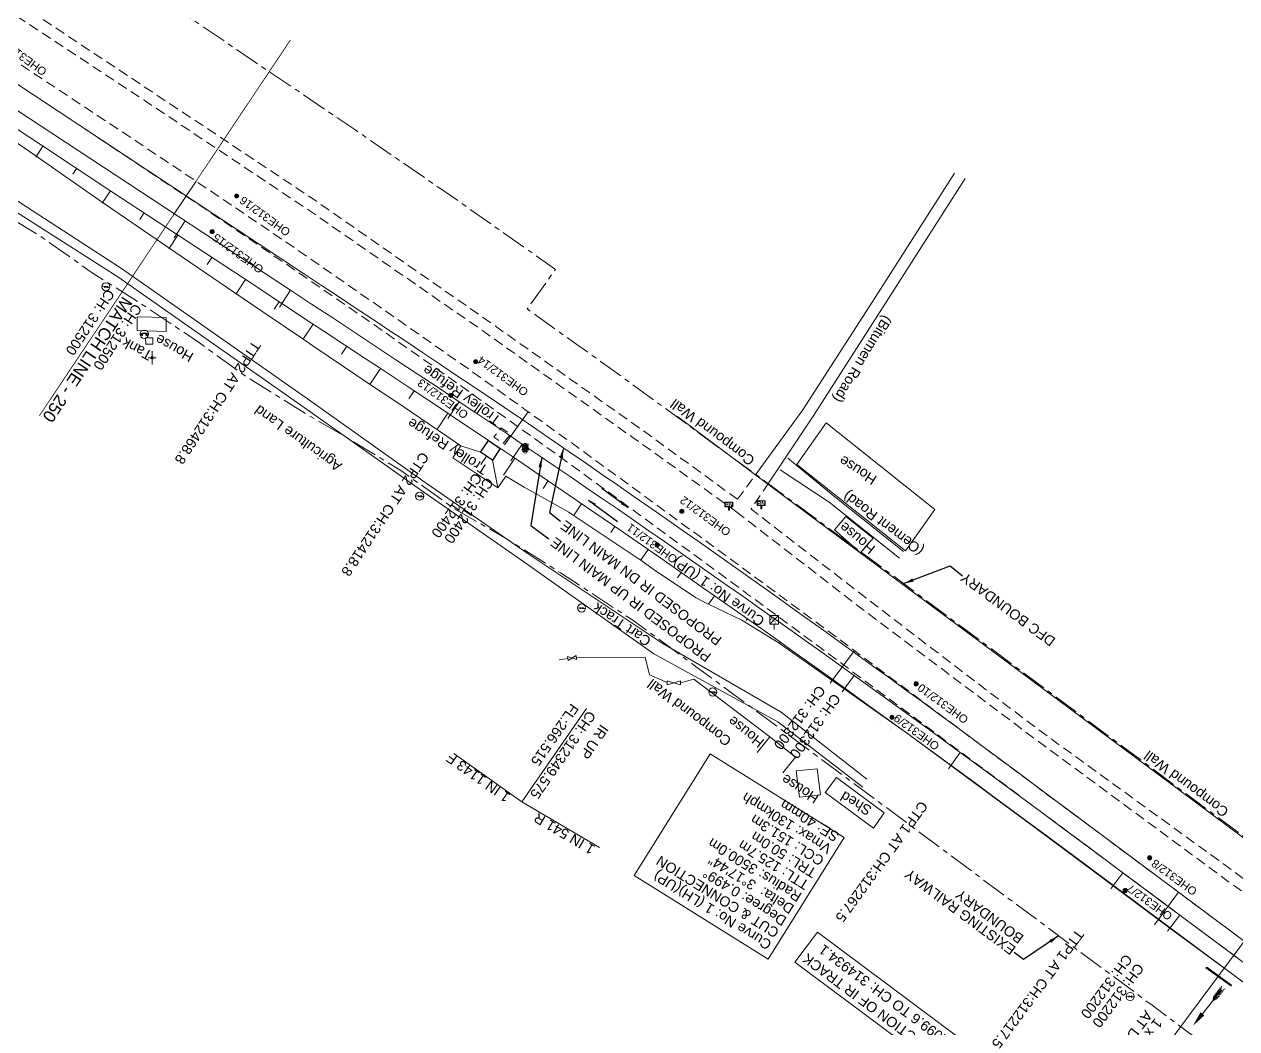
# Model space of a CAD drawing. Header units: metres. Extents: x 628572 to 650094, y 3375792 to 3391117.
# Drawn here: x 634721.6 to 635021.5, y 3387042.8 to 3387291.2 of the extents above; entities that cross this region are included whole.
import ezdxf
from ezdxf.enums import TextEntityAlignment as Align

# ---------------------------------------------------------------- set-up
doc = ezdxf.new("R2010")
doc.units = ezdxf.units.M
doc.header["$MEASUREMENT"] = 0
for name, pattern in [('CENTER', [2, 1.25, -0.25, 0.25, -0.25]), ('DASHED', [0.75, 0.5, -0.25]), ('PHANTOM2', [1.25, 0.625, -0.125, 0.125, -0.125, 0.125, -0.125])]:
    doc.linetypes.add(name, pattern=pattern)
for name, color, linetype, lineweight in [('Bore', 8, 'Continuous', 0), ('BRIDGE DETAILS PLAN', 7, 'Continuous', 0), ('Cart Track', 34, 'Continuous', 0), ('Compound Wall', 251, 'Continuous', 0), ('Culvert Parapet', 7, 'Continuous', 0), ('DFCC BOUNDARY', 6, 'CENTER', 0), ('Electric Pole', 251, 'Continuous', 0), ('Existing Chainage', 7, 'Continuous', 0), ('Existing IR Track', 143, 'Continuous', 0), ('Existing Railway Boundary', 7, 'CENTER', 0), ('flow direction', 7, 'Continuous', 0), ('Gate', 251, 'Continuous', 0), ('MATCH LINE', 7, 'Continuous', 0), ('Name Board', 251, 'Continuous', 0), ('OHE MAST', 8, 'Continuous', 0), ('PROPOSED DFCC TOE LINE', 239, 'Continuous', 0), ('PROPOSED DFCC TOE SLOPES', 239, 'Continuous', 0), ('PROPOSED FORMATION LINE - PLAN', 187, 'Continuous', 0), ('Residential Building Pucca', 251, 'Continuous', 0), ('Residential Building Semipucca', 251, 'Continuous', 0), ('River Text', 5, 'Continuous', 0), ('Shed', 251, 'Continuous', 0), ('Side Details', 251, 'Continuous', 0), ('Sign Board', 251, 'Continuous', 0), ('Subroad Edge', 34, 'Continuous', 0), ('Tank', 7, 'Continuous', 0), ('Telephone_Pole', 8, 'Continuous', 0), ('Text', 251, 'Continuous', 0), ('Trolley Stand', 251, 'Continuous', 0), ('WL', 7, 'Continuous', 0)]:
    doc.layers.add(name, color=color, linetype=linetype, lineweight=lineweight)
for name, color, linetype in [('Cut & Conn', 190, 'Continuous'), ('Cut & Conn curves up', 192, 'Continuous'), ('cut conn grades up', 192, 'Continuous'), ('IR PROPOSALS', 190, 'Continuous'), ('Trolley Refuse', 10, 'Continuous')]:
    doc.layers.add(name, color=color, linetype=linetype)
doc.styles.add('CUT-FILL', font='cut-fill.shx', dxfattribs={"height": 2})
doc.styles.add('NB', font='swissbo.ttf', dxfattribs={"height": 1.5})
doc.styles.get("Standard").update_dxf_attribs({"font": 'arial.ttf'})
doc.styles.add('Style-Arial', font='arial.ttf')
doc.styles.add('Text', font='arial.ttf', dxfattribs={"height": 2})
doc.dimstyles.new('ISO-25', dxfattribs={"dimtxt": 2.5, "dimasz": 2.5, "dimexe": 1.25, "dimexo": 0.625, "dimtad": 1, "dimtxsty": 'Standard', "dimcen": 2.5, "dimadec": 0, "dimazin": 0, "dimtfac": 1, "dimtmove": 0, "dimatfit": 3, "dimfxl": 1, "dimarcsym": 0})

# ---------------------------------------------------------------- blocks, each defined once
blk = doc.blocks.new('GT')
at = {"layer": 'Gate'}
for p, q in [((-0.5, -0.5), (-0.5, 0.5)), ((-0.5, 0.5), (0.5, -0.5)), ((0.5, 0.5), (0.5, -0.5))]:
    blk.add_line(p, q, dxfattribs=at)
at = {"layer": 'Gate', "flags": 128}
blk.add_lwpolyline([(0.5, 0.5), (-0.5, -0.5)], dxfattribs=at)
blk = doc.blocks.new('BORE')
at = {"ltscale": 0.5}
for q in [(-0.99, 0), (0, 1.64), (0.99, 0), (0, -1.64)]:
    blk.add_line((0, 0), q, dxfattribs=at)
blk.add_circle((0, 0), 0.328, dxfattribs=at)
blk = doc.blocks.new('EP')
blk.add_hatch(color=8).paths.add_polyline_path([(0.31, -0.24), (0.31, 0), (-0.31, -0.19), (-0.31, 0.07), (-0.93, -0.01), (-0.21, 0.16), (-0.21, -0.05), (0.43, 0.15), (0.41, -0.1), (0.94, -0.01)])
at = {"color": 8}
for p, q in [((-0.93, -0.01), (-0.21, 0.16)), ((-0.31, 0.07), (-0.93, -0.01)), ((-0.31, -0.19), (-0.31, 0.07)), ((0.31, 0), (-0.31, -0.19)), ((-0.21, 0.16), (-0.21, -0.05)), ((-0.21, -0.05), (0.43, 0.15)), ((0.31, -0.24), (0.31, 0)), ((0.43, 0.15), (0.41, -0.1)), ((0.94, -0.01), (0.31, -0.24)), ((0.41, -0.1), (0.94, -0.01))]:
    blk.add_line(p, q, dxfattribs=at)
blk.add_circle((0, 0), 1, dxfattribs=at)
blk = doc.blocks.new('NB')
for p, q in [((-0.98, 0.82), (-0.98, 1.98)), ((-0.98, 1.98), (0.98, 1.98)), ((-0.98, 0.82), (0.98, 0.82)), ((-0.13, 0.82), (-0.13, 0)), ((-0.13, 0), (0.13, 0)), ((0.13, 0.82), (0.13, 0)), ((0.98, 1.98), (0.98, 0.82))]:
    blk.add_line(p, q)
at = {"style": 'NB', "width": 1.025371}
blk.add_text('NB', height=0.988, rotation=180, dxfattribs=at).set_placement((-0.02, 1.38), align=Align.MIDDLE_CENTER)
blk = doc.blocks.new('SIG')
for color, points in [(1, [(-0.22, 0.42, 0.180295), (-0.01, 0.33, -0.00255), (0.01, 0.33, -0.00255), (0.02, 0.33, 0.180295), (0.23, 0.42, -0.002654), (0.25, 0.44, 0.184495), (0.33, 0.65, 1.000001), (-0.32, 0.65, 0.184495), (-0.24, 0.44, -0.002654)]), (2, [(0.23, -0.23, -0.002654), (0.25, -0.21, 0.184495), (0.33, 0.01, 1.000001), (-0.32, 0.01, 0.184495), (-0.24, -0.21, -0.002654), (-0.22, -0.23, 0.180295), (-0.01, -0.32, -0.00255), (0.01, -0.32, -0.00255), (0.02, -0.32, 0.180295)]), (3, [(0.23, -0.88, -0.002654), (0.25, -0.86, 0.184495), (0.33, -0.64, 1.000001), (-0.32, -0.64, 0.184495), (-0.24, -0.86, -0.002654), (-0.22, -0.88, 0.395599)])]:
    blk.add_hatch(color=color).paths.add_polyline_path(points)
for p, q in [((-0.31, 0.98), (-0.32, -0.9)), ((0.33, -0.9), (0.32, 0.98))]:
    blk.add_line(p, q)
at = {"flags": 128}
for points in [[(-0.31, 0.98), (-0.81, 0.98, 0.198758), (-0.42, 0.41, 0.003814), (-0.31, 0.39)], [(-0.31, 0.33), (-0.81, 0.33, 0.198758), (-0.42, -0.23, 0.003727), (-0.32, -0.26)], [(0.32, 0.98), (0.82, 0.98, -0.198758), (0.44, 0.41, -0.003814), (0.32, 0.39)], [(0.32, 0.33), (0.82, 0.33, -0.198758), (0.44, -0.23, -0.003727), (0.33, -0.26)], [(-0.32, -0.32), (-0.81, -0.32, 0.198758), (-0.42, -0.88, 0.003639), (-0.32, -0.9)], [(0.33, -0.32), (0.82, -0.32, -0.198758), (0.44, -0.88, -0.003639), (0.33, -0.9)]]:
    blk.add_lwpolyline(points, format="xyb", dxfattribs=at)
for centre, radius, start, end in [((0.01, 0.91), 0.324, 12.4049, 167.5951), ((0.01, 0.81), 0.357, 27.7578, 152.2422), ((0.01, -0.9), 0.324, 181.4572, 358.5428)]:
    blk.add_arc(centre, radius, start, end)
blk = doc.blocks.new('TP')
at = {"layer": 'Telephone_Pole'}
blk.add_hatch(color=8, dxfattribs=at).paths.add_polyline_path([(0.49, 0.08, -0.516403), (0.5, 0.04, 0.157799), (0.42, -0.19, 0.257253), (0.43, -0.21), (0.7, -0.4, 0.297943), (0.73, -0.4, 0.213635), (0.94, -0.09, 0.292624), (0.86, 0.1, 0.314672), (-0.86, 0.1, 0.297888), (-0.94, -0.1, 0.205841), (-0.73, -0.4, 0.297943), (-0.7, -0.4), (-0.43, -0.21, 0.257253), (-0.42, -0.19, 0.155164), (-0.5, 0.04, -0.510878), (-0.49, 0.08, -0.167449)])
at = {"layer": 'Telephone_Pole', "color": 8}
for p, q in [((-0.7, -0.4), (-0.43, -0.21)), ((0.7, -0.4), (0.43, -0.21))]:
    blk.add_line(p, q, dxfattribs=at)
blk.add_circle((0, 0), 1.03, dxfattribs=at)
for centre, radius, start, end in [((0.01, -1.13), 1.5, 55.3659, 125.2353), ((-0.48, 0.05), 0.0243, 109.2181, 217.464), ((-0.82, -0.21), 0.402, 2.1844, 37.464), ((0.01, -1.34), 1.5, 71.1943, 109.2181), ((0.82, -0.21), 0.402, 141.9464, 177.8156), ((0.48, 0.06), 0.0243, 321.9464, 71.1943), ((0.75, -0.06), 0.194, 350.1231, 55.3659), ((-0.44, -0.19), 0.0258, 304.4776, 2.1844), ((0.44, -0.19), 0.0258, 177.8156, 235.5224), ((0.72, -0.38), 0.0258, 235.5224, 301.8866), ((0.49, -0.01), 0.462, 301.8866, 350.1231)]:
    blk.add_arc(centre, radius, start, end, dxfattribs=at)
for p in [(-0.44, -0.22), (0.44, -0.22)]:
    blk.add_point(p, dxfattribs=at)
blk = doc.blocks.new('WL')
at = {"layer": 'WL'}
for p, q in [((1.07, 3.42), (-1.06, 3.42)), ((-1.06, 3.42), (-1.06, 1.29)), ((1.07, 1.29), (1.07, 3.42)), ((-1.06, 1.29), (1.07, 1.29)), ((0, 1.29), (0, 0))]:
    blk.add_line(p, q, dxfattribs=at)
at = {"layer": 'WL', "flags": 128}
blk.add_lwpolyline([(-1.06, 1.29), (1.07, 3.42)], dxfattribs=at)
at = {"layer": 'WL', "char_height": 0.739, "attachment_point": 7, "rotation": 180, "line_spacing_factor": 0.6, "style": 'CUT-FILL'}
for s, insert in [('W', (-0.02, 2.94)), ('L', (0.5, 1.93))]:
    blk.add_mtext(s, dxfattribs=dict(at, insert=insert))
blk = doc.blocks.new('OHE MAST')
h = blk.add_hatch(color=256)
edge = h.paths.add_edge_path()
edge.add_arc((0, 0), 0.514, 0, 360)
at = {"const_width": 0.01, "flags": 128}
for points in [[(1.5, 3.5), (1.5, 2), (-1.5, 2), (-1.5, 3.5)], [(0, 2), (0, 0)]]:
    blk.add_lwpolyline(points, dxfattribs=at)
blk.add_circle((0, 0), 0.514)
blk = doc.blocks.new('River A')
at = {"layer": 'River Text'}
for p, q in [((0.3, 12.9), (-3.3, 20.5, -1499.5)), ((0.4, 16.4), (-3.2, 24, -1499.5)), ((0.5, 20.3), (-3.1, 27.8, -1499.5)), ((0.5, 22.3), (0, 0)), ((0.3, 12.9), (4.3, 20.3, -1499.5)), ((0.4, 16.4), (4.4, 23.8, -1499.5)), ((0.5, 20.3), (4.5, 27.7, -1499.5)), ((0, 0), (-3.6, 7.5, -1499.5)), ((0.1, 6), (-3.5, 13.6, -1499.5)), ((0.1, 3.3), (-3.5, 10.8, -1499.5)), ((0.2, 9.9), (-3.4, 17.4, -1499.5)), ((0, 0), (4, 7.4, -1499.5)), ((0.1, 6), (4.1, 13.4, -1499.5)), ((0.1, 3.3), (4.1, 10.7, -1499.5)), ((0.2, 9.9), (4.2, 17.2, -1499.5))]:
    blk.add_line(p, q, dxfattribs=at)
at = {"layer": 'River Text', "flags": 128}
blk.add_lwpolyline([(-0.7, -27.7), (0.5, 22.3)], dxfattribs=at)
at = {"layer": 'River Text', "extrusion": (0, 0, -1)}
blk.add_solid([(-3.5, -27.8), (1.3, -52.7), (4.8, -27.6)], dxfattribs=at)

msp = doc.modelspace()

# ---------------------------------------------------------------- linework, layer by layer
at = {"layer": 'BRIDGE DETAILS PLAN', "flags": 128}
msp.add_lwpolyline([(634991.3488, 3387021.4244), (635032.9979, 3387077.477)], dxfattribs=at)
at = {"layer": 'Cart Track', "flags": 128}
for points in [[(634414.8858, 3387443.0495), (634440.2147, 3387428.5771), (634481.7804, 3387401.3437), (634503.1403, 3387387.347), (634530.5355, 3387368.7667), (634547.8001, 3387357.9408), (634593.657, 3387327.5457), (634610.7107, 3387316.4347), (634624.5593, 3387307.5296), (634668.474, 3387279.9973), (634710.6977, 3387253.323), (634745.5971, 3387230.8032), (634791.8491, 3387198.37), (634820.1223, 3387178.2958), (634846.2242, 3387160.2363), (634879.3238, 3387138.1102), (634908.786, 3387121.0469), (634929.9915, 3387104.508)], [(634929.0074, 3387102.5445), (634907.9888, 3387118.7053), (634877.2725, 3387135.5132), (634845.1232, 3387158.2508), (634819.5715, 3387176.0848), (634790.7892, 3387196.402), (634744.6792, 3387228.7251), (634709.7468, 3387250.9969), (634667.6831, 3387277.9933), (634623.7925, 3387304.6156), (634609.6519, 3387314.4957), (634592.9492, 3387325.2336), (634546.4733, 3387356.0467), (634529.4216, 3387366.4517), (634501.8295, 3387385.019), (634480.5385, 3387399.5946), (634438.9649, 3387426.442), (634415.2161, 3387438.6956)]]:
    msp.add_lwpolyline(points, dxfattribs=at)
at = {"layer": 'Compound Wall', "flags": 128}
for points in [[(634883.1418, 3387194.1912), (634901.2338, 3387180.6478), (634911.2799, 3387173.1837), (634958.1439, 3387138.3104), (634996.4442, 3387109.8417), (635022.6032, 3387090.4431), (635028.286, 3387086.2372)], [(634856.0059, 3387134.3752), (634853.8837, 3387133.9793)], [(634880.5798, 3387128.3805), (634876.1738, 3387130.3238), (634875.128, 3387134.6743), (634858.135, 3387134.6191)], [(634905.9509, 3387115.0074), (634887.2092, 3387129.2211), (634883.8497, 3387128.2988)]]:
    msp.add_lwpolyline(points, dxfattribs=at)
at = {"layer": 'Culvert Parapet', "flags": 128}
msp.add_lwpolyline([(635013.8584, 3387057.8777), (635014.0585, 3387058.0616), (635020.1822, 3387053.6204), (635019.9821, 3387053.4365), (635013.8584, 3387057.8777)], close=True, dxfattribs=at)
at = {"layer": 'Cut & Conn', "linetype": 'Continuous', "lineweight": 0, "flags": 128}
for points in [[(634758.616, 3387238.3538), (634761.363, 3387242.5316)], [(634841.9525, 3387183.1961), (634844.7515, 3387187.3392)], [(634923.8864, 3387126.1206), (634926.8026, 3387130.182)], [(635004.3775, 3387066.9219), (635007.3601, 3387070.9349)]]:
    msp.add_lwpolyline(points, dxfattribs=at)
at = {"layer": 'Cut & Conn curves up', "lineweight": 0, "flags": 128}
for points in [[(634787.4011, 3387225.4114), (634784.6542, 3387221.2336)], [(634829.1139, 3387197.8427), (634826.3372, 3387193.6846)], [(634953.0932, 3387111.119), (634950.1394, 3387107.0847)], [(634993.2942, 3387081.389), (634990.3116, 3387077.376)]]:
    msp.add_lwpolyline(points, dxfattribs=at)
at = {"layer": 'Cut & Conn curves up', "lineweight": 0}
msp.add_lwpolyline([(634905.5395, 3387060.012), (634872.4362, 3387080.6973), (634891.2319, 3387110.7767), (634924.3352, 3387090.0915)], close=True, dxfattribs=at)
at = {"layer": 'cut conn grades up', "linetype": 'Continuous', "lineweight": 0}
msp.add_line((634860.6452, 3387121.9496), (634844.6216, 3387098.953), dxfattribs=at)
msp.add_lwpolyline([(634863.8302, 3387087.6274), (634844.6216, 3387098.953), (634827.7971, 3387110.8994)], dxfattribs=at)
at = {"layer": 'DFCC BOUNDARY', "ltscale": 5, "flags": 128}
msp.add_lwpolyline([(635166.3676, 3386983.9444), (635162.2853, 3386986.9793), (635137.8989, 3387005.1094), (635110.1983, 3387025.6612), (635102.8574, 3387031.1077), (635082.4735, 3387046.2311), (635063.814, 3387060.1242), (635045.0666, 3387074.0827), (635028.5356, 3387086.3559), (635012.1507, 3387098.5208), (634990.3012, 3387114.7805), (634968.7072, 3387130.8502), (634949.3653, 3387145.2131), (634930.3579, 3387159.3276), (634915.38, 3387170.341), (634900.9372, 3387180.9602), (634895.8941, 3387184.645), (634870.4486, 3387203.2496), (634857.4522, 3387212.5523), (634845.9781, 3387220.7655), (634852.9689, 3387230.5188), (634851.7702, 3387231.3769), (634840.0815, 3387239.6018), (634827.9585, 3387248.125), (634814.0205, 3387257.7223), (634803.5356, 3387264.9418), (634787.5274, 3387275.8166), (634782.1382, 3387279.401), (634695.794, 3387338.296), (634676.684, 3387350.8601), (634657.6593, 3387363.3683), (634638.8113, 3387375.784), (634619.9944, 3387388.1792), (634602.2121, 3387399.8875), (634584.5112, 3387411.5423), (634561.0985, 3387426.9659), (634537.8011, 3387442.3136), (634513.2932, 3387458.4319), (634488.7608, 3387474.5662), (634463.87, 3387490.9307), (634439.0567, 3387507.2442), (634429.4889, 3387513.4105)], dxfattribs=at)
at = {"layer": 'Existing Chainage', "color": 7, "linetype": 'Continuous', "lineweight": 13, "flags": 128}
for points in [[(634758.4961, 3387244.0302), (634764.0531, 3387252.344)], [(634840.3845, 3387187.2134), (634846.2102, 3387195.3412)], [(634920.9296, 3387128.2798), (634926.9131, 3387136.2922)], [(635001.1388, 3387068.5188), (635007.1027, 3387076.5459)]]:
    msp.add_lwpolyline(points, dxfattribs=at)
at = {"layer": 'Existing IR Track', "color": 88, "linetype": 'DASHED', "lineweight": 0, "ltscale": 5, "flags": 128}
for points in [[(635033.6324, 3387056.8351), (635016.1047, 3387069.8576), (635000.4221, 3387081.5093), (634977.853, 3387098.3044), (634956.509, 3387114.1886), (634936.9742, 3387128.7787), (634918.7092, 3387142.4187), (634903.1021, 3387153.8837), (634889.3622, 3387163.9768), (634873.3274, 3387175.6861), (634858.0346, 3387186.8659), (634845.4102, 3387195.9146), (634832.6189, 3387205.0823), (634821.2747, 3387213.0269), (634810.9623, 3387220.2486), (634795.5109, 3387230.9429), (634785.8144, 3387237.654), (634769.305, 3387248.8336), (634756.9834, 3387257.0695), (634744.5445, 3387265.3837), (634732.4494, 3387273.3686), (634720.8792, 3387281.0073), (634698.6833, 3387295.8905), (634677.2582, 3387310.2564), (634658.2284, 3387322.7892), (634638.6345, 3387335.6934), (634620.3232, 3387347.7243), (634601.4723, 3387360.1099), (634583.7346, 3387371.8264), (634565.4496, 3387383.9044), (634542.6217, 3387398.9249), (634519.3207, 3387414.224), (634494.8167, 3387430.3383), (634457.6896, 3387454.7554), (634445.403, 3387462.844), (634420.6217, 3387479.1582), (634404.8695, 3387489.3178), (634389.4859, 3387499.2391), (634363.0423, 3387516.6266), (634336.5686, 3387534.0346), (634334.7941, 3387535.1979), (634320.8955, 3387544.3091), (634305.3904, 3387554.4735), (634289.6947, 3387564.7784), (634274.336, 3387574.8622), (634257.2256, 3387586.0902), (634240.2605, 3387597.2228), (634224.0643, 3387607.8831), (634207.7318, 3387618.6331), (634191.9155, 3387629.0235), (634175.7777, 3387639.6251), (634159.9818, 3387650.0373), (634144.0429, 3387660.5437), (634127.2002, 3387671.5717), (634110.4278, 3387682.5535), (634093.0394, 3387693.9961), (634075.7775, 3387705.3556), (634059.6185, 3387715.9739), (634043.3998, 3387726.6268), (634026.3887, 3387737.7925), (634009.4496, 3387748.9108), (633994.1067, 3387758.9889), (633963.6334, 3387779.0274), (633948.2402, 3387789.1608), (633933.3808, 3387798.9565), (633918.6965, 3387808.6367), (633900.5532, 3387820.5907), (633882.5642, 3387832.4427), (633866.1188, 3387843.185), (633849.6382, 3387853.9503), (633834.5246, 3387863.8609), (633819.2402, 3387873.8835), (633803.3494, 3387884.338), (633787.157, 3387894.9909), (633784.0186, 3387897.0494)], [(635087.9613, 3387011.0302), (635067.5604, 3387026.1663), (635048.8839, 3387040.072), (635030.1502, 3387054.0202), (635013.6329, 3387066.2834), (634997.2368, 3387078.4565), (634975.3762, 3387094.7245), (634953.7924, 3387110.7866), (634934.4608, 3387125.1418), (634915.5006, 3387139.2213), (634900.57, 3387150.1999), (634886.1579, 3387160.7965), (634870.8069, 3387172.0129), (634855.7927, 3387182.9957), (634842.901, 3387192.2235), (634830.3557, 3387201.2033), (634818.7891, 3387209.3423), (634806.826, 3387217.7532), (634793.0369, 3387227.2479), (634782.648, 3387234.4014), (634766.8859, 3387245.1089), (634754.516, 3387253.3362), (634742.2693, 3387261.4812), (634735.3247, 3387266.0849)]]:
    msp.add_lwpolyline(points, dxfattribs=at)
at = {"layer": 'Existing IR Track', "flags": 128}
msp.add_lwpolyline([(634735.3247, 3387266.0849), (634729.9831, 3387269.626), (634717.979, 3387277.5839), (634696.2389, 3387292.2032), (634674.7526, 3387306.6527), (634655.8081, 3387319.1081), (634636.7834, 3387331.6162), (634617.9074, 3387344.0503), (634599.0906, 3387356.4454), (634581.3149, 3387368.1494), (634563.614, 3387379.8042), (634540.1936, 3387395.2329)], dxfattribs=at)
at = {"layer": 'Existing Railway Boundary', "ltscale": 5, "flags": 128}
msp.add_lwpolyline([(631983.38, 3389039.032), (631997.7807, 3389029.4226), (631998.0481, 3389028.4172), (632017.689, 3389013.381), (632054.7643, 3388986.9088), (632106.6339, 3388955.856), (632154.9467, 3388925.0992), (632230.8669, 3388875.9972), (632261.2753, 3388857.0709), (632290.5359, 3388840.2738), (632385.6616, 3388776.6365), (632400.5735, 3388766.5357), (632397.5375, 3388762.1235), (632395.5364, 3388759.1088), (632389.2973, 3388750.367), (632386.7075, 3388746.9674), (632380.0799, 3388739.4039), (632361.8258, 3388715.063), (632365.1364, 3388712.5802), (632373.8273, 3388706.8724), (632388.4278, 3388697.2834), (632403.5607, 3388687.3436), (632418.7904, 3388677.3402), (632434.5002, 3388667.0345), (632450.2517, 3388656.7014), (632466.7864, 3388645.8571), (632483.3195, 3388635.0137), (632501.7611, 3388622.9148), (632520.2525, 3388610.7831), (632536.8197, 3388599.9238), (632553.3588, 3388589.0829), (632565.8495, 3388580.885), (632578.4671, 3388572.604), (632596.9196, 3388560.5289), (632615.4939, 3388548.3741), (632635.6038, 3388535.295), (632652.8405, 3388523.9973), (632669.9946, 3388512.743), (632686.4084, 3388501.9869), (632696.8068, 3388495.1588), (632732.8678, 3388550.0585), (632815.552, 3388494.313), (632865.8266, 3388462.6693), (632954.7858, 3388408.1832), (633025.1519, 3388369.9037), (633056.7277, 3388353.8904), (633065.1399, 3388349.0145), (633088.5914, 3388328.9973), (633152.5885, 3388273.22), (633202.5468, 3388242.3953), (633264.4413, 3388204.6969), (633318.529, 3388171.7998), (633353.1394, 3388148.7029), (633406.9301, 3388112.3266), (633420.502, 3388103.4378), (633436.8123, 3388092.7008), (633466.2362, 3388073.356), (633479.8402, 3388064.4269), (633497.3225, 3388052.9837), (633514.7073, 3388041.6043), (633531.7969, 3388030.3277), (633546.129, 3388020.9518), (633562.4852, 3388010.2117), (633576.5949, 3388000.9466), (633594.4174, 3387989.2137), (633606.8568, 3387981.0241), (633607.7091, 3387982.3188), (633610.8424, 3387980.256), (633626.8506, 3387969.7582), (633642.9494, 3387959.201), (633660.1619, 3387947.8844), (633677.4438, 3387936.5221), (633693.0899, 3387926.2037), (633708.7685, 3387915.8637), (633726.0343, 3387904.4973), (633743.3468, 3387893.1002), (633758.2779, 3387883.3197), (633773.1647, 3387873.5681), (633789.2894, 3387862.9617), (633805.4356, 3387852.3412), (633820.4764, 3387842.4668), (633835.4704, 3387832.6232), (633852.0416, 3387821.7432), (633886.4734, 3387799.1411), (633904.4207, 3387787.3621), (633919.3393, 3387777.5707), (633934.3023, 3387767.7502), (633949.6629, 3387757.6969), (633964.9235, 3387747.7091), (633980.0551, 3387737.7098), (633995.2041, 3387727.6988), (634012.3387, 3387716.4289), (634029.3333, 3387705.2512), (634045.5362, 3387694.5849), (634061.6293, 3387683.9862), (634078.9907, 3387672.5929), (634096.3149, 3387661.224), (634113.1506, 3387650.1721), (634130.0059, 3387639.1072), (634145.8823, 3387628.6414), (634161.8963, 3387618.085), (634177.8703, 3387607.6107), (634193.7633, 3387597.1895), (634209.9993, 3387586.506), (634226.097, 3387575.9134), (634243.1652, 3387564.6955), (634260.1615, 3387553.5249), (634275.6177, 3387543.3646), (634291.1318, 3387533.1662), (634296.8083, 3387529.4449), (634291.9143, 3387522.0113), (634301.9583, 3387515.4268), (634317.7028, 3387505.1053), (634344.1271, 3387487.7818), (634370.6963, 3387470.3636), (634386.1901, 3387460.3813), (634401.9429, 3387450.229), (634426.4972, 3387434.0857), (634451.3792, 3387417.727), (634475.9114, 3387401.5928), (634500.3759, 3387385.5031), (634523.6732, 3387370.1555), (634547.0997, 3387354.7227), (634564.8006, 3387343.068), (634582.571, 3387331.3674), (634601.3879, 3387318.9723), (634620.2858, 3387306.5238), (634639.3106, 3387294.0156), (634658.1243, 3387281.6461), (634679.4814, 3387267.2836), (634702.026, 3387254.0413), (634712.9167, 3387246.4104), (634726.0042, 3387238.4627), (634737.8854, 3387230.0656), (634750.9438, 3387221.7267), (634764.9008, 3387212.4131), (634775.612, 3387204.6159), (634789.3703, 3387195.959), (634801.4607, 3387188.869), (634814.7172, 3387180.8194), (634815.4987, 3387180.2694), (634827.9598, 3387171.3498), (634840.5994, 3387164.128), (634854.2176, 3387155.5292), (634871.8787, 3387143.9515), (634877.6173, 3387139.7695), (634887.5373, 3387132.4757), (634902.4262, 3387121.5277), (634921.3448, 3387107.4791), (634940.6674, 3387093.1306), (634962.2421, 3387077.0753), (634984.1126, 3387060.8), (635000.5185, 3387048.6195), (635017.0238, 3387036.3652), (635035.7455, 3387022.426), (635054.4369, 3387008.5092), (635082.1937, 3386987.9155), (635109.8573, 3386967.3911), (635134.2436, 3386949.2611), (635158.5309, 3386931.2047), (635180.7563, 3386914.7058), (635202.7867, 3386898.3516), (635206.1213, 3386895.8016), (635211.1242, 3386892.0437), (635230.1367, 3386877.9281), (635249.207, 3386863.7701), (635270.9723, 3386847.61), (635292.819, 3386831.3895), (635313.1117, 3386816.3456), (635333.3618, 3386801.3334), (635352.372, 3386787.2182), (635371.5331, 3386772.9909), (635390.4616, 3386758.9197), (635409.8226, 3386744.527), (635427.2062, 3386731.6093), (635445.0434, 3386718.3546), (635461.6171, 3386706.0794), (635478.4695, 3386693.5976), (635493.4196, 3386682.4884), (635508.6023, 3386671.2062), (635518.0063, 3386664.2196), (635527.5618, 3386657.1206), (635543.461, 3386645.2907), (635559.7145, 3386633.1978), (635591.676, 3386610.2688), (635606.0755, 3386599.5015), (635620.6466, 3386588.6057), (635636.5434, 3386576.7606), (635652.3995, 3386564.9458), (635668.2493, 3386553.1365), (635683.9787, 3386541.4169), (635700.2614, 3386528.9886), (635716.7419, 3386516.4094), (635732.9183, 3386504.3569), (635749.0007, 3386492.3748), (635764.9276, 3386480.5277), (635780.91, 3386468.6394), (635796.8963, 3386456.7694), (635812.8908, 3386444.8934), (635829.3631, 3386432.6938), (635845.7912, 3386420.527), (635861.6814, 3386408.7334), (635877.6317, 3386396.8953), (635893.2055, 3386385.3425), (635908.8769, 3386373.7174), (635925.058, 3386361.6972), (635941.2668, 3386349.6564), (635956.6865, 3386338.1889), (635972.0823, 3386326.7391), (635987.7899, 3386315.0493), (636003.5308, 3386303.3347), (636019.0977, 3386291.765), (636034.6476, 3386280.2079), (636050.7681, 3386268.2256), (636066.8961, 3386256.2378), (636083.1084, 3386244.1987), (636099.3561, 3386232.1333), (636114.134, 3386221.1471), (636147.8198, 3386196.1265), (636166.7058, 3386182.1085), (636182.4635, 3386170.4111), (636198.2037, 3386158.7268), (636214.3364, 3386146.7471), (636230.3919, 3386134.8247), (636230.9614, 3386134.4025), (636228.154, 3386130.995), (636300.9317, 3386076.4069), (636382.1931, 3386014.4435), (636463.0816, 3385952.0584), (636544.2755, 3385889.3268), (636568.8921, 3385871.1182), (636613.4471, 3385839.7025), (636628.0709, 3385853.6506), (636650.5128, 3385835.4717), (636693.9069, 3385800.1065), (636686.7095, 3385790.4003), (636696.0629, 3385782.3378), (636710.473, 3385769.9165), (636766.0138, 3385726.4206), (636849.4668, 3385668.9836), (636931.64, 3385608.8479), (637013.8419, 3385548.1951), (637096.6082, 3385488.6336), (637121.9489, 3385470.2058), (637176.9181, 3385426.1737), (637258.1753, 3385363.4078), (637340.1494, 3385301.7514), (637422.2947, 3385241.0852), (637447.0788, 3385223.2045), (637528.2227, 3385160.8768), (637610.9552, 3385100.7612), (637694.8717, 3385041.953), (637753.3499, 3385002.2846), (637771.5944, 3384989.982), (637771.5944, 3384979.4924), (637852.0915, 3384922.0343), (637935.0162, 3384862.0714), (637993.4351, 3384821.4573), (638019.0158, 3384803.2052), (638102.4107, 3384745.0584), (638178.9785, 3384688.3398), (638237.6603, 3384636.8079), (638344.701, 3384557.2221), (638427.4112, 3384496.8586), (638508.4228, 3384435.5926), (638565.3238, 3384391.9743), (638589.782, 3384373.2765), (638631.8324, 3384337.8543), (638619.2503, 3384320.7689), (638700.6253, 3384258.2275), (638758.2306, 3384210.1286), (638748.4263, 3384194.4881), (638832.9819, 3384135.241), (638898.2751, 3384089.8354), (638910.685, 3384104.7359), (638994.0238, 3384045.8483), (639077.2216, 3383986.384), (639102.1383, 3383968.0886), (639159.8745, 3383926.5901), (639184.8741, 3383908.5552), (639242.6613, 3383867.4991), (639268.1519, 3383849.1332), (639327.9549, 3383811.5106), (639354.2186, 3383795.0507), (639414.5653, 3383756.9689), (639440.0428, 3383739.3736), (639498.3493, 3383699.1058), (639523.8465, 3383681.6785), (639574.9736, 3383646.7331), (639583.1624, 3383652.0276), (639689.1575, 3383571.5368), (639770.3529, 3383510.1038), (639826.8338, 3383467.0843), (639851.6063, 3383448.3401), (639907.8381, 3383405.1303), (639928.7552, 3383389.2727), (639932.4136, 3383385.8226), (639987.4639, 3383341.8457), (640012.7135, 3383323.0928), (640093.1273, 3383262.0565), (640171.8725, 3383196.1592), (640228.3322, 3383153.381), (640311.5957, 3383095.2106), (640394.8641, 3383036.2274), (640477.4145, 3382977.0386), (640559.1827, 3382915.4685), (640665.4567, 3382835.3045), (640720.6935, 3382789.5682), (640744.1896, 3382769.9043), (640801.5333, 3382727.7921), (640884.497, 3382668.355), (640967.4181, 3382609.4811), (641049.3321, 3382547.9775), (641130.842, 3382487.0083), (641212.6929, 3382426.3203), (641295.2397, 3382366.2732), (641377.1032, 3382305.6407), (641458.6913, 3382244.4694), (641539.788, 3382182.3426), (641622.1383, 3382122.0097), (641702.364, 3382062.6427), (641784.5528, 3382001.6936), (641867.0132, 3381941.5198), (641973.939, 3381862.1361), (642047.1447, 3381806.5386), (642111.3474, 3381756.247), (642135.5451, 3381737.1522), (642191.6481, 3381692.8805), (642216.3665, 3381674.0919), (642297.8377, 3381612.4104), (642380.4062, 3381552.4772), (642463.3246, 3381492.4122), (642545.7114, 3381431.7783), (642627.5896, 3381371.9523), (642710.042, 3381311.7191), (642794.2249, 3381254.3826), (642875.8129, 3381193.2771), (642956.3456, 3381130.3141), (643036.4583, 3381067.3443), (643117.185, 3381004.8095), (643172.4593, 3380960.8682), (643197.158, 3380942.1115), (643255.3116, 3380901.5691), (643282.0179, 3380885.9855), (643340.0019, 3380844.3971), (643414.9945, 3380785.1482), (643451.8986, 3380756.7808), (643532.8037, 3380694.4612), (643535.2972, 3380692.6635), (643551.2784, 3380680.8194), (643567.3357, 3380668.919), (643583.0638, 3380657.2952), (643598.7082, 3380645.7333), (643614.3081, 3380634.1892), (643630.1523, 3380622.4653), (643650.0814, 3380608.0318), (643669.585, 3380593.9065), (643682.7179, 3380584.1884), (643695.5222, 3380574.7117), (643709.3225, 3380564.4893), (643722.9637, 3380554.3847), (643737.887, 3380543.3483), (643752.8235, 3380532.3022), (643768.2592, 3380520.8389), (643783.7331, 3380509.3472), (643799.7855, 3380497.4973), (643815.9413, 3380485.5714), (643832.7782, 3380473.1288), (643849.7289, 3380460.6021), (643866.059, 3380448.5159), (643882.3496, 3380436.4589), (643898.3816, 3380424.7148), (643914.2305, 3380413.1048), (643929.3278, 3380401.9147), (643944.4267, 3380390.7231), (643959.7518, 3380379.1349), (643975.3902, 3380367.3097), (643987.907, 3380358.1055), (644000.1603, 3380349.0958), (644017.4569, 3380336.3184), (644034.4669, 3380323.7528), (644046.4455, 3380314.9727), (644249.4258, 3380165.3983), (644621.007, 3379887.6965), (644676.9944, 3379845.4482), (644702.8645, 3379825.9912), (644738.6024, 3379799.4801), (644742.2817, 3379796.7418), (644771.2557, 3379773.8192), (644804.6479, 3379750.2058), (644834.554, 3379728.6172), (644848.5372, 3379718.5093), (644863.2911, 3379707.9396), (644878.1999, 3379697.2589), (644893.8111, 3379686.127), (644909.381, 3379675.0245), (644918.4816, 3379668.5863), (644935.1691, 3379656.7791), (644907.7997, 3379620.3367), (644936.8456, 3379598.666), (644961.4527, 3379618.4234), (645145.9779, 3379481.4776), (645154.4712, 3379493.1591), (645276.7247, 3379402.534), (645270.2115, 3379393.7381), (645468.3754, 3379252.8811), (645478.6859, 3379267.1096), (645498.5589, 3379252.3702), (645510.5872, 3379243.9988), (645510.5872, 3379243.9988), (645531.3517, 3379228.922), (645544.8911, 3379218.91), (645549.0311, 3379215.8257)], dxfattribs=at)
at = {"layer": 'IR PROPOSALS', "linetype": 'Continuous', "lineweight": 0, "flags": 128}
for points in [[(635087.9612, 3387011.0302), (634993.2942, 3387081.389), (634988.2777, 3387085.117), (634983.2605, 3387088.8439), (634978.2416, 3387092.5686), (634973.2202, 3387096.2899), (634968.1955, 3387100.0067), (634963.1667, 3387103.7179), (634958.1329, 3387107.4223), (634953.0932, 3387111.119, 0.01080845), (634829.1139, 3387197.8427), (634823.9132, 3387201.3091), (634818.7072, 3387204.7674), (634813.4966, 3387208.2188), (634808.2821, 3387211.6643), (634803.0646, 3387215.1051), (634797.8447, 3387218.5425), (634792.6233, 3387221.9775), (634787.4011, 3387225.4114), (633756.4784, 3387903.2471)], [(635033.6323, 3387056.8349), (634983.4407, 3387094.1978), (634979.4298, 3387097.1833), (634975.4185, 3387100.168), (634971.4061, 3387103.1514), (634967.392, 3387106.1326), (634963.3759, 3387109.1109), (634959.3571, 3387112.0856), (634955.3351, 3387115.0561), (634951.3093, 3387118.0215, 0.01109127), (634824.2312, 3387207.2202), (634820.0741, 3387209.9985), (634815.9136, 3387212.7716), (634811.7501, 3387215.5402), (634807.5841, 3387218.305), (634803.4162, 3387221.0669), (634799.2468, 3387223.8266), (634795.0763, 3387226.5848), (634790.9054, 3387229.3423), (634735.3247, 3387266.0849)]]:
    msp.add_lwpolyline(points, format="xyb", dxfattribs=at)
at = {"layer": 'IR PROPOSALS', "lineweight": 0}
msp.add_lwpolyline([(634970.1609, 3387027.633), (634964.6028, 3387020.177), (634912.1858, 3387059.2514), (634917.7438, 3387066.7074)], close=True, dxfattribs=at)
at = {"layer": 'MATCH LINE', "linetype": 'PHANTOM2', "ltscale": 15, "const_width": 0.2}
msp.add_lwpolyline([(634787.3842, 3387287.2495), (634725.2776, 3387194.3322)], dxfattribs=at)
at = {"layer": 'PROPOSED DFCC TOE LINE', "lineweight": 0, "flags": 128}
msp.add_lwpolyline([(635037.0731, 3387043.8572), (635021.0455, 3387055.8203), (635004.9463, 3387067.6872), (634990.8769, 3387078.1366), (634988.8931, 3387079.6158), (634980.8563, 3387085.6061), (634972.8551, 3387091.5553), (634970.8293, 3387093.0608), (634960.7944, 3387100.4991), (634956.7963, 3387103.4517), (634950.7413, 3387107.9067), (634940.7016, 3387115.2874), (634940.592, 3387115.3654), (634930.3267, 3387122.6639), (634924.4028, 3387126.8398), (634920.0266, 3387129.9128), (634909.7157, 3387137.1453), (634908.0542, 3387138.3198), (634899.0326, 3387143.8487), (634890.7839, 3387147.7441), (634890.4033, 3387147.9396), (634887.5522, 3387149.4038), (634877.121, 3387156.4449), (634874.0354, 3387158.6228), (634873.6891, 3387158.8671), (634866.6995, 3387163.4978), (634857.0971, 3387169.9626), (634856.2422, 3387170.4972), (634845.23, 3387176.6768), (634840.6557, 3387179.4566), (634838.6812, 3387176.5236), (634827.5798, 3387183.9969), (634829.5479, 3387186.9204), (634824.2302, 3387190.5294), (634823.2717, 3387191.1817), (634813.9242, 3387197.5562), (634806.744, 3387202.3766), (634803.566, 3387204.5194), (634793.2237, 3387211.5212), (634790.1968, 3387213.5802), (634782.8713, 3387218.5219), (634773.6333, 3387224.7895), (634757.0834, 3387236.0227), (634740.5885, 3387247.3397), (634724.1582, 3387258.755), (634707.6737, 3387270.0878)], dxfattribs=at)
at = {"layer": 'PROPOSED DFCC TOE SLOPES', "flags": 128}
for points in [[(634726.1387, 3387260.9943), (634724.3805, 3387258.3203)], [(634734.4944, 3387255.5004), (634733.5488, 3387254.0623)], [(634742.85, 3387250.0065), (634740.8272, 3387246.9299)], [(634751.2057, 3387244.5127), (634750.1434, 3387242.8969)], [(634759.5614, 3387239.0188), (634757.3361, 3387235.6343)], [(634767.9171, 3387233.5249), (634766.7679, 3387231.7772)], [(634776.2727, 3387228.031), (634773.9016, 3387224.4247)], [(634784.6283, 3387222.5372), (634783.406, 3387220.6784)], [(634792.9822, 3387217.0435), (634790.4769, 3387213.237)], [(634801.331, 3387211.5444), (634800.0429, 3387209.5904)], [(634809.6738, 3387206.0407), (634807.0377, 3387202.0536)], [(634818.0035, 3387200.5215), (634816.6653, 3387198.5059)], [(634826.3207, 3387194.9881), (634823.5752, 3387190.8764)], [(634834.4382, 3387185.3365), (634829.5479, 3387186.9204)], [(634835.8899, 3387184.3592), (634834.5102, 3387182.3097)], [(634837.3416, 3387183.382), (634838.6812, 3387176.5236)], [(634842.9054, 3387183.8491), (634840.1097, 3387179.7124)], [(634851.1711, 3387178.2407), (634849.9187, 3387176.3989)], [(634859.4262, 3387172.6156), (634857.3806, 3387169.6245)], [(634867.6613, 3387166.9632), (634866.6695, 3387165.5222)], [(634875.8814, 3387161.2898), (634874.0061, 3387158.5831)], [(634884.0825, 3387155.5859), (634883.1676, 3387154.273)], [(634892.2737, 3387149.8679), (634890.7851, 3387147.7435)], [(634900.4432, 3387144.1217), (634900.1631, 3387143.7246)], [(634908.5978, 3387138.3543), (634908.3999, 3387138.0754)], [(634916.7335, 3387132.5577), (634916.6538, 3387132.4461)], [(634924.8577, 3387126.746), (634924.7496, 3387126.5953)], [(634950.7745, 3387107.9521), (634950.7413, 3387107.9067)], [(634950.7745, 3387107.9521), (634950.7413, 3387107.9067)], [(634957.1773, 3387103.2531), (634957.1378, 3387103.1995)], [(634957.1773, 3387103.2531), (634957.1378, 3387103.1995)], [(634965.1939, 3387097.289), (634965.1695, 3387097.2561)], [(634965.1939, 3387097.289), (634965.1695, 3387097.2561)], [(634973.2544, 3387091.3797), (634973.1965, 3387091.3015)], [(634973.2544, 3387091.3797), (634973.1965, 3387091.3015)], [(634981.2497, 3387085.3806), (634981.2174, 3387085.337)], [(634981.2497, 3387085.3806), (634981.2174, 3387085.337)], [(634989.3078, 3387079.4614), (634989.2337, 3387079.3618)], [(634989.3078, 3387079.4614), (634989.2337, 3387079.3618)], [(634997.2963, 3387073.4465), (634997.2592, 3387073.3965)], [(634997.2963, 3387073.4465), (634997.2592, 3387073.3965)], [(635005.0188, 3387067.7847), (635004.9463, 3387067.6872)], [(635005.0188, 3387067.7847), (635004.9463, 3387067.6872)]]:
    msp.add_lwpolyline(points, dxfattribs=at)
at = {"layer": 'PROPOSED FORMATION LINE - PLAN', "lineweight": 0, "flags": 128}
msp.add_lwpolyline([(635037.1229, 3387043.9241), (635021.0708, 3387055.8544), (635005.0188, 3387067.7847), (634990.9529, 3387078.2388), (634988.9667, 3387079.7149), (634980.9206, 3387085.6926), (634972.9127, 3387091.6332), (634970.8845, 3387093.1355), (634960.838, 3387100.5583), (634956.8354, 3387103.5048), (634950.7745, 3387107.9521), (634940.7076, 3387115.2955), (634940.5987, 3387115.3746), (634930.3963, 3387122.7604), (634924.5134, 3387126.9938), (634920.1673, 3387130.1094), (634909.9119, 3387137.4215), (634908.2526, 3387138.5994), (634899.6303, 3387144.6966), (634892.273, 3387149.8684), (634891.9257, 3387150.1118), (634889.3225, 3387151.9346), (634878.9886, 3387159.1354), (634875.8821, 3387161.2893), (634875.5334, 3387161.5308), (634868.629, 3387166.299), (634859.076, 3387172.8559), (634858.2435, 3387173.4251), (634847.8325, 3387180.5139), (634842.5543, 3387184.0868), (634837.396, 3387187.565), (634826.9342, 3387194.5786), (634825.9686, 3387195.2231), (634816.5378, 3387201.4965), (634809.3203, 3387206.2748), (634806.1199, 3387208.3885), (634795.6869, 3387215.2639), (634792.6282, 3387217.2764), (634785.2448, 3387222.1318), (634775.918, 3387228.2642), (634759.2066, 3387239.252), (634742.4953, 3387250.2398), (634725.784, 3387261.2276), (634709.0726, 3387272.2153)], dxfattribs=at)
at = {"layer": 'Residential Building Pucca', "flags": 128}
for points in [[(634756.646, 3387215.2088), (634749.504, 3387215.4144), (634749.4498, 3387218.8574), (634756.65, 3387218.6502), (634756.646, 3387215.2088)], [(634939.5186, 3387160.9411), (634912.6637, 3387182.3449), (634919.919, 3387192.5832), (634946.7822, 3387171.1727), (634939.5186, 3387160.9411)], [(634921.9613, 3387166.1761), (634924.756, 3387169.4387), (634931.5092, 3387164.0992), (634928.4155, 3387160.4875), (634921.9613, 3387166.1761)]]:
    msp.add_lwpolyline(points, close=True, dxfattribs=at)
at = {"layer": 'Residential Building Semipucca', "flags": 128}
msp.add_lwpolyline([(634902.8441, 3387111.0897), (634905.9509, 3387115.0074), (634912.3093, 3387109.9651), (634909.2025, 3387106.0475)], dxfattribs=at)
msp.add_lwpolyline([(634918.5105, 3387100.6389), (634917.6588, 3387107.1034), (634912.5015, 3387106.552), (634913.3532, 3387100.0875), (634918.5105, 3387100.6389)], close=True, dxfattribs=at)
at = {"layer": 'Shed', "flags": 128}
msp.add_lwpolyline([(634934.2322, 3387096.1868), (634922.4657, 3387104.9239), (634919.6878, 3387101.2263), (634931.5994, 3387092.3815), (634934.2322, 3387096.1868)], close=True, dxfattribs=at)
at = {"layer": 'Subroad Edge', "color": 88, "linetype": 'DASHED', "ltscale": 5, "flags": 128}
for points in [[(634898.0002, 3387173.7085), (634873.7913, 3387191.281), (634836.9409, 3387217.3379), (634793.682, 3387247.5012), (634752.5463, 3387274.8536), (634703.8343, 3387307.1646), (634661.9016, 3387334.3499), (634604.7902, 3387372.5214), (634576.6641, 3387390.8436), (634536.9025, 3387416.8611), (634486.6064, 3387450.391), (634451.2449, 3387474.3658), (634422.3857, 3387493.471), (634413.9607, 3387493.2125)], [(634897.8526, 3387170.5436), (634872.391, 3387188.7607), (634835.212, 3387215.1948), (634792.2062, 3387245.0061), (634751.1895, 3387272.3945), (634702.5955, 3387304.4275), (634660.8818, 3387331.7109), (634603.1084, 3387369.9303), (634574.9033, 3387388.1815), (634535.5086, 3387414.0721), (634484.8915, 3387447.8879), (634449.278, 3387471.9487), (634421.2039, 3387490.6509), (634413.315, 3387489.2634)], [(634898.0002, 3387173.7085), (634902.4156, 3387179.7697)], [(635577.3006, 3386668.9836), (635569.0905, 3386674.5618), (635546.7503, 3386691.5424), (635515.2227, 3386715.5667), (635493.6367, 3386731.0858), (635454.0459, 3386760.6303), (635415.1977, 3386789.3053), (635374.4453, 3386819.5454), (635336.6987, 3386847.4269), (635298.9245, 3386875.9944), (635254.6454, 3386908.6573), (635218.0845, 3386936.1352), (635181.1846, 3386963.2852), (635160.4623, 3386978.2549), (635125.148, 3387004.7582), (635101.1123, 3387022.7576), (635049.119, 3387060.9955), (635020.3718, 3387081.9653), (634971.5421, 3387117.4145), (634929.6346, 3387149.4032), (634901.359, 3387171.2968), (634905.4909, 3387177.4848)], [(635567.5072, 3386672.1457), (635545.0221, 3386689.2593), (635513.7496, 3386713.4224), (635492.4284, 3386728.6834), (635452.8265, 3386757.8589), (635413.3617, 3386787.2943), (635372.4352, 3386817.3384), (635335.1795, 3386845.0167), (635296.1004, 3386873.8049), (635252.8312, 3386906.3502), (635216.1832, 3386933.5461), (635179.3104, 3386961.0362), (635158.5382, 3386976.1009), (635123.7777, 3387002.2519), (635099.63, 3387020.2584), (635047.8338, 3387058.7451), (635018.8086, 3387079.6671), (634970.3041, 3387115.4232), (634928.0645, 3387147.148), (634897.8526, 3387170.5436)]]:
    msp.add_lwpolyline(points, dxfattribs=at)
at = {"layer": 'Subroad Edge', "flags": 128}
for points in [[(634902.4156, 3387179.7697), (634914.1246, 3387195.8432), (634932.8056, 3387224.7895), (634951.6459, 3387254.3608)], [(634905.4909, 3387177.4848), (634916.8509, 3387194.4978), (634935.3179, 3387223.3722), (634954.2832, 3387253.0155)], [(634939.0386, 3387160.8353), (634921.6787, 3387174.6723), (634910.4215, 3387183.8771)], [(634938.0537, 3387159.1888), (634920.6548, 3387173.0028), (634908.552, 3387180.9841)]]:
    msp.add_lwpolyline(points, dxfattribs=at)
at = {"layer": 'Tank', "flags": 128}
msp.add_lwpolyline([(634753.3562, 3387212.0946), (634753.3211, 3387213.6056), (634751.5881, 3387213.6065), (634751.6232, 3387212.0955), (634753.3562, 3387212.0946)], close=True, dxfattribs=at)
at = {"layer": 'Trolley Refuse', "color": 190}
msp.add_lwpolyline([(634836.3927, 3387188.2399), (634839.2961, 3387186.2854), (634837.3416, 3387183.382), (634834.4382, 3387185.3365)], close=True, dxfattribs=at)
at = {"layer": 'Trolley Stand', "color": 88, "linetype": 'DASHED', "ltscale": 5, "flags": 128}
msp.add_lwpolyline([(634840.0578, 3387187.5341), (634841.8216, 3387189.8292), (634839.5005, 3387191.339), (634837.7352, 3387189.042), (634840.0578, 3387187.5341)], close=True, dxfattribs=at)

# ---------------------------------------------------------------- block references
at = {"layer": 'Bore'}
msp.add_blockref('BORE', (634753.1665, 3387208.7146), dxfattribs=at)
at = {"layer": 'Electric Pole'}
for p in [(634741.7494, 3387226.2569), (634819.3596, 3387174.4718), (634859.4143, 3387146.8394), (634859.4163, 3387146.8394), (634891.8586, 3387126.0587), (634995.1047, 3387050.7933)]:
    msp.add_blockref('EP', p, dxfattribs=at)
at = {"layer": 'Gate'}
for p, xscale, zscale, rotation in [((634857.0704, 3387134.4971), 2.143050629330047, 1.463916196143088, 6.970408075506542), ((634882.2148, 3387128.3397), 3.270978446907766, 1.808584652955946, 178.970408075507)]:
    msp.add_blockref('GT', p, dxfattribs=dict(at, xscale=xscale, zscale=zscale, rotation=rotation))
at = {"layer": 'Name Board'}
for p in [(634895.8478, 3387170.9866), (634903.86, 3387171.3425)]:
    msp.add_blockref('NB', p, dxfattribs=at)
at = {"layer": 'OHE MAST', "color": 2, "rotation": 143.3908318566117}
for p in [(634774.083, 3387248.6919), (634768.0545, 3387239.8846), (634833.1945, 3387207.7496), (634827.086, 3387199.4172), (634884.2107, 3387170.7256), (634878.0984, 3387162.4568), (634942.1616, 3387128.0707), (634936.1854, 3387119.8228), (634999.9254, 3387085.0729), (634993.8873, 3387077.001)]:
    msp.add_blockref('OHE MAST', p, dxfattribs=at)
at = {"layer": 'River Text', "xscale": 0.1499234070063734, "yscale": 0.1499234070063734, "zscale": 0.1499234070063734, "rotation": 323.0462313080645}
msp.add_blockref('River A', (635015.5523, 3387049.7565), dxfattribs=at)
at = {"layer": 'Sign Board'}
msp.add_blockref('SIG', (634845.4558, 3387186.3644), dxfattribs=at)
at = {"layer": 'Telephone_Pole'}
msp.add_blockref('TP', (634751.2361, 3387214.5135), dxfattribs=at)
at = {"layer": 'WL'}
msp.add_blockref('WL', (634907.0666, 3387141.5488), dxfattribs=at)

# ---------------------------------------------------------------- texts
at = {"layer": 'BRIDGE DETAILS PLAN', "color": 10}
for s, p in [('AT DFC CH: 121265.433 m', (634998.8141, 3387047.5986)), ('1 x 2 x 1.5 m RCC BOX', (635001.2876, 3387045.5957))]:
    msp.add_text(s, height=2.5, rotation=233, dxfattribs=at).set_placement(p)
at = {"layer": 'Cart Track', "style": 'Text'}
msp.add_text('Cart Track', height=2.5, rotation=146.333066, dxfattribs=at).set_placement((634876.8665, 3387139.2376))
at = {"layer": 'Cut & Conn', "linetype": 'Continuous', "lineweight": 0, "char_height": 2.5, "attachment_point": 4, "line_spacing_factor": 0.6, "style": 'Style-Arial'}
for s, insert, rotation in [('CH: 312500', (634749.7576, 3387221.6151), 236.674926), ('CH: 312400', (634836.7395, 3387178.6601), 235.957293), ('CH: 312300', (634922.646, 3387125.1906), 234.32027), ('CH: 312200', (634997.6995, 3387058.5248), 233.379397)]:
    msp.add_mtext(s, dxfattribs=dict(at, insert=insert, rotation=rotation))
at = {"layer": 'Cut & Conn curves up', "lineweight": 0, "style": 'Style-Arial'}
msp.add_text('Curve No: 1 (UP)', height=2.5, rotation=144.469978, dxfattribs=at).set_placement((634904.94, 3387144.1515))
at = {"layer": 'Cut & Conn curves up', "lineweight": 0, "char_height": 2.5, "style": 'Style-Arial'}
for s, insert, attachment_point, rotation, line_spacing_factor in [('TTP2 AT CH:312468.8', (634779.1603, 3387212.4613), 4, 236.674926, 0.6), ('CTP2 AT CH:312418.8', (634820.7837, 3387184.9517), 4, 236.265671, 0.6), ('Curve No: 1 (LH)(UP)\\PCUT & CONNECTION\\PDegree: 0.499%%D\\PDelta:  3%%D17\'44"\\PRadius: 3500.0m\\PTTL: 125.7m\\PTRL: 50.0m\\PCCL: 151.3m\\PVmax: 130kmph\\PSE: 40mm', (634923.3859, 3387091.0139), 7, 148, 0.84), ('CTP1 AT CH:312267.5', (634944.2317, 3387098.5996), 4, 233.788653, 0.6), ('TTP1 AT CH:312217.5', (634982.8618, 3387066.9115), 4, 233.379397, 0.6)]:
    msp.add_mtext(s, dxfattribs=dict(at, insert=insert, attachment_point=attachment_point, rotation=rotation, line_spacing_factor=line_spacing_factor))
at = {"layer": 'cut conn grades up', "linetype": 'Continuous', "lineweight": 0, "char_height": 2.5, "style": 'Style-Arial'}
for s, insert, attachment_point, rotation, line_spacing_factor in [(' IR UP \\PCH: 312349.575\\P FL:266.515', (634862.0742, 3387120.9539), 4, 235.13183, 1.08), ('1 IN 1143 F', (634842.0309, 3387100.6473), 7, 144.622806, 0.84), ('1 IN 541 R', (634848.5799, 3387096.4), 9, 149.476012, 0.84)]:
    msp.add_mtext(s, dxfattribs=dict(at, insert=insert, attachment_point=attachment_point, rotation=rotation, line_spacing_factor=line_spacing_factor))
at = {"layer": 'DFCC BOUNDARY', "linetype": 'Continuous', "ltscale": 5}
msp.add_text('DFC BOUNDARY', height=2.5, rotation=143.5, dxfattribs=at).set_placement((634953.66, 3387154.7977), align=Align.MIDDLE_RIGHT)
at = {"layer": 'Existing Chainage', "color": 7, "lineweight": 0, "char_height": 2.5, "attachment_point": 4, "line_spacing_factor": 0.6, "style": 'Style-Arial'}
for s, insert, rotation in [('CH: 312500', (634743.0174, 3387225.2134), 236.240924), ('CH: 312400', (634833.9564, 3387179.7673), 234.368588), ('CH: 312300', (634918.9333, 3387127.1883), 233.248195), ('CH: 312200', (634994.8406, 3387060.7403), 233.388778)]:
    msp.add_mtext(s, dxfattribs=dict(at, insert=insert, rotation=rotation))
at = {"layer": 'Existing IR Track', "color": 190, "lineweight": 0}
msp.add_text('PROPOSED IR UP MAIN LINE', height=2.5, rotation=143, dxfattribs=at).set_placement((634852.1998, 3387163.5011), align=Align.MIDDLE_RIGHT)
at = {"layer": 'Existing IR Track', "color": 190, "lineweight": 0, "insert": (634895.8153, 3387135.1182), "char_height": 2.5, "attachment_point": 1, "rotation": 143}
msp.add_mtext_dynamic_manual_height_columns('\\pxqr;PROPOSED IR DN MAIN LINE', width=52.434829, gutter_width=12.5, heights=[0], dxfattribs=at)
at = {"layer": 'Existing Railway Boundary', "linetype": 'Continuous', "ltscale": 5}
for s, p in [('EXISTING RAILWAY', (634940.5217, 3387082.515)), ('BOUNDARY', (634953.084, 3387077.4636))]:
    msp.add_text(s, height=2.5, rotation=143.5, dxfattribs=at).set_placement(p, align=Align.RIGHT)
at = {"layer": 'IR PROPOSALS', "lineweight": 30, "insert": (634964.3477, 3387021.9263), "char_height": 2.5, "width": 70.806072, "attachment_point": 1, "rotation": 143.297223}
msp.add_mtext('\\pxql;CUT AND CONNECTION OF IR TRACK FROM CH: 312099.6 TO CH: 314934.1', dxfattribs=at)
at = {"layer": 'MATCH LINE', "linetype": 'Continuous'}
msp.add_text('MATCH LINE - 250', height=3, rotation=236.234519, dxfattribs=at).set_placement((634745.9757, 3387224.0667))
at = {"layer": 'OHE MAST'}
for s, p in [('OHE312/18', (634715.5381, 3387288.4446)), ('OHE312/16', (634775.7726, 3387248.78)), ('OHE312/15', (634769.1474, 3387239.5698)), ('OHE312/14', (634834.6342, 3387209.2415)), ('OHE312/13', (634819.7727, 3387203.6329)), ('OHE312/12', (634884.7135, 3387174.6425)), ('OHE312/11', (634871.5314, 3387167.8892)), ('OHE312/10', (634943.4818, 3387128.2712)), ('OHE312/9', (634937.5722, 3387120.7816)), ('OHE312/8', (635001.2975, 3387084.8682)), ('OHE312/7', (634995.1899, 3387078.7462))]:
    msp.add_text(s, height=2, rotation=144, dxfattribs=at).set_placement(p, align=Align.RIGHT)
at = {"layer": 'Side Details'}
msp.add_text('Agriculture Land', height=2.5, rotation=144.499358, dxfattribs=at).set_placement((634800.38, 3387182.4131))
at = {"layer": 'Subroad Edge', "style": 'Text'}
for s, rotation, p in [('(Bitumen Road)', 238.658245, (634934.2471, 3387219.4387)), ('(Cement Road)', 142.823598, (634944.3201, 3387161.5483))]:
    msp.add_text(s, height=2.5, rotation=rotation, dxfattribs=at).set_placement(p)
at = {"layer": 'Text'}
for s, rotation, p in [('Tank', 151.80166, (634753.4765, 3387210.1185)), ('House', 150.57452, (634763.671, 3387209.6755)), ('Compound Wall', 143.182146, (634902.4948, 3387183.8243)), ('House', 147.428578, (634932.6544, 3387179.2229)), ('Compound Wall', 142.82331, (634896.7125, 3387114.452)), ('House', 141.585162, (634904.7796, 3387114.0527)), ('Compound Wall', 143.345719, (635019.6901, 3387096.9374)), ('House', 147.428578, (634918.3828, 3387100.45))]:
    msp.add_text(s, height=2.5, rotation=rotation, dxfattribs=at).set_placement(p)
at = {"layer": 'Text', "color": 88, "style": 'Text'}
msp.add_text('Trolley Refuge', height=2.5, rotation=144.337674, dxfattribs=at).set_placement((634839.6803, 3387193.8348))
at = {"layer": 'Text', "width": 1}
msp.add_text('House', height=2.5, rotation=140.634244, dxfattribs=at).set_placement((634932.2711, 3387161.8744))
at = {"layer": 'Text', "style": 'Text'}
msp.add_text('Shed', height=2.5, rotation=149.375309, dxfattribs=at).set_placement((634931.4414, 3387097.5139))
at = {"layer": 'Trolley Refuse', "color": 190}
msp.add_text('Trolley Refuge', height=2.5, rotation=147.44012, dxfattribs=at).set_placement((634836.492, 3387181.7234))

# ---------------------------------------------------------------- leaders
at = {"layer": 'DFCC BOUNDARY', "linetype": 'Continuous', "lineweight": 0, "ltscale": 5}
msp.add_leader([(634939.0719, 3387152.8567), (634950.5839, 3387157.2872), (634953.66, 3387154.7977)], dimstyle='ISO-25', override={"dimtxt": 3, "dimtad": 0, "dimdec": 3, "dimzin": 2, "dimtdec": 3}, dxfattribs=at)
at = {"layer": 'Existing IR Track', "color": 190, "lineweight": 0}
for points in [[(634854.9225, 3387186.442), (634851.493, 3387170.4858), (634854.19, 3387168.2829)], [(634849.5469, 3387184.0936), (634846.8518, 3387167.203), (634851.2767, 3387163.9311)]]:
    msp.add_leader(points, dimstyle='ISO-25', override={"dimtxt": 3, "dimtad": 0}, dxfattribs=at)
at = {"layer": 'Existing Railway Boundary', "linetype": 'Continuous', "ltscale": 5}
msp.add_leader([(634977.4106, 3387065.7873), (634968.7216, 3387059.9585), (634966.3821, 3387061.6294)], dimstyle='ISO-25', override={"dimtxt": 3, "dimasz": 2.5, "dimgap": 0.625, "dimtad": 0, "dimdec": 3, "dimzin": 2, "dimtdec": 3}, dxfattribs=at)
at = {"layer": 'flow direction', "color": 190, "lineweight": 0}
for points in [[(634870.9227, 3387171.5957), (634864.4178, 3387176.3995)], [(634861.1573, 3387173.5309), (634868.3246, 3387168.2355)]]:
    msp.add_leader(points, dimstyle='ISO-25', override={"dimtxt": 0.5, "dimasz": 2, "dimtad": 0}, dxfattribs=at)

doc.saveas('drawing.dxf')
